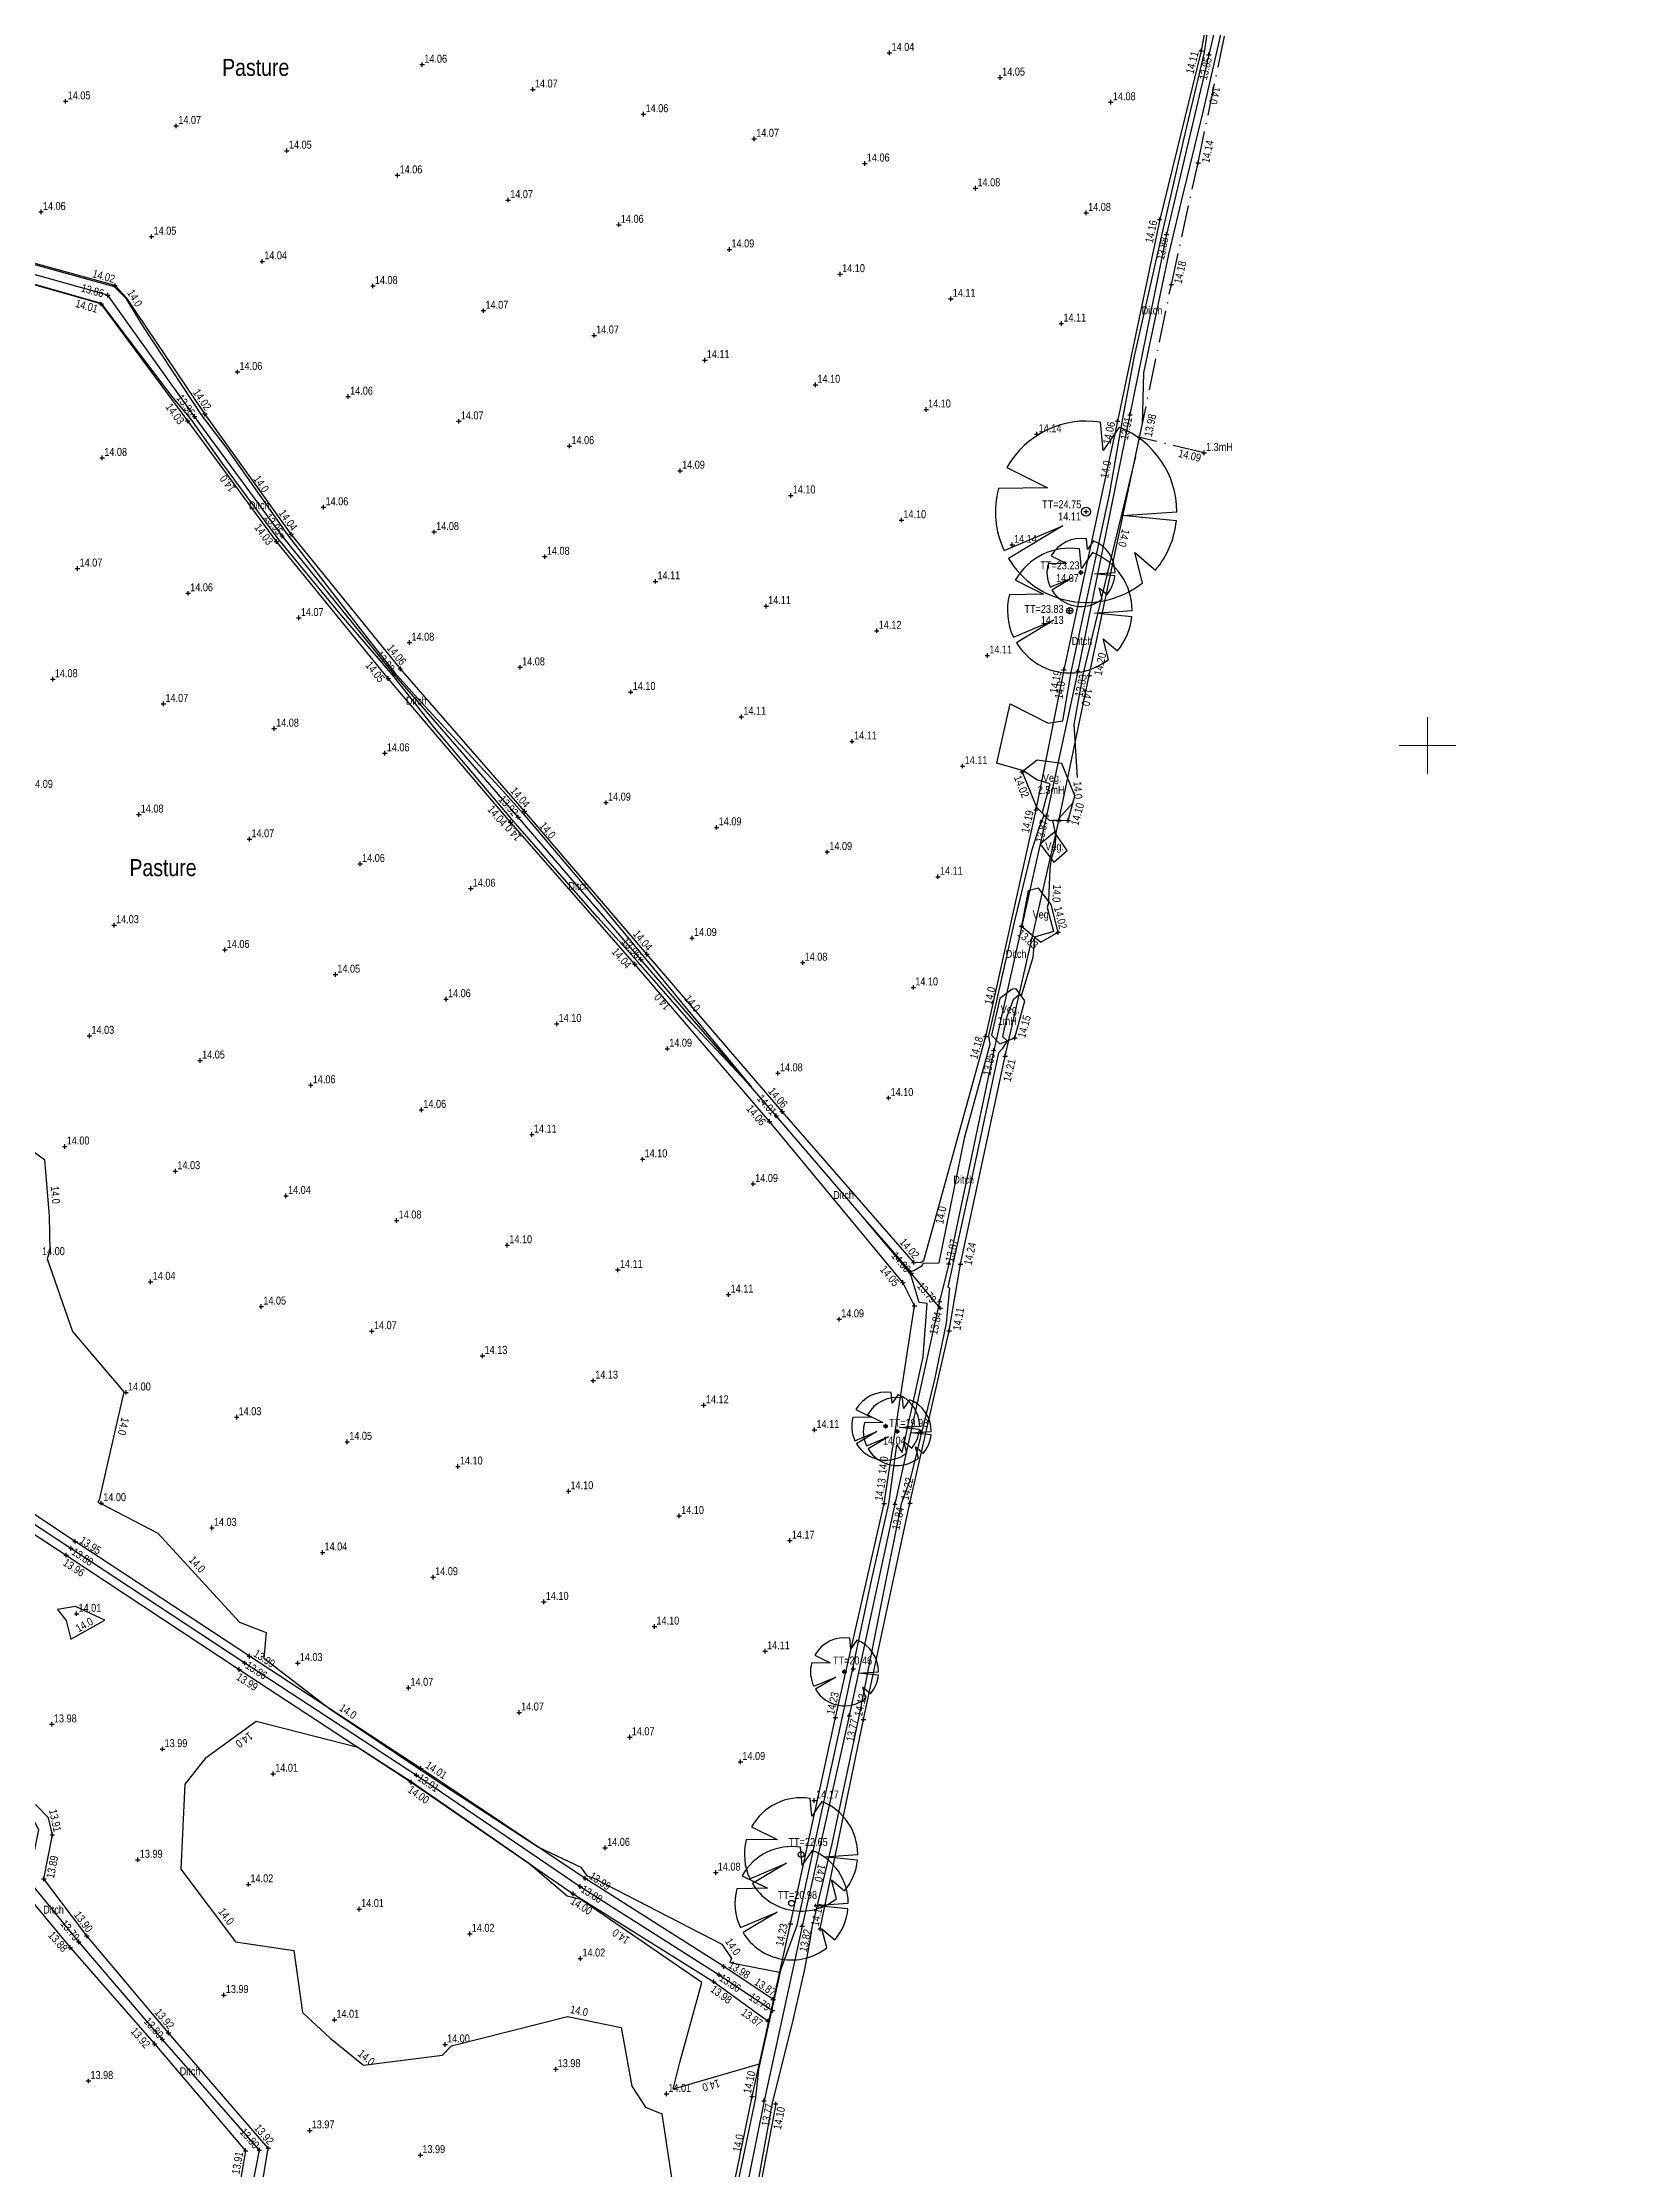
# Model space of a CAD drawing. Extents: x 452260 to 454003, y 451265 to 453203.
# Drawn here: x 453277.8 to 453418.5, y 452474.4 to 452662 of the extents above; entities that cross this region are included whole.
import ezdxf
from ezdxf.enums import TextEntityAlignment as Align

# ---------------------------------------------------------------- set-up
doc = ezdxf.new("R2010")
doc.units = 0
doc.header["$LTSCALE"] = 0.7
doc.header["$MEASUREMENT"] = 0
doc.header["$PDMODE"] = 2
doc.header["$PDSIZE"] = 0.2
doc.linetypes.add('Dash-Dot', pattern=[6, 4, -1, 0, -1])
doc.linetypes.add('DASHED', pattern=[5442.857143, 3628.571429, -1814.285714])
for name, color, linetype, lineweight in [('FFS_Tree Top Levels', 94, 'Continuous', 25), ('FPS_Bottom of Bank', 7, 'DASHED', 25), ('FPS_Contours-Minor', 184, 'Continuous', 25), ('FPS_Fence', 42, 'Dash-Dot', 25), ('FPS_Grid', 7, 'Continuous', 13), ('FPS_Levels', 7, 'Continuous', 25), ('FPS_Spot Levels', 7, 'Continuous', 25), ('FPS_Text', 7, 'Continuous', 25), ('FPS_Top of Bank', 7, 'DASHED', 25), ('FPS_Tree Canopy', 3, 'Continuous', 25), ('FPS_Tree Trunk', 32, 'Continuous', 25), ('FPS_Trees', 77, 'Continuous', 25), ('FPS_Vegetation', 3, 'Continuous', 25)]:
    doc.layers.add(name, color=color, linetype=linetype, lineweight=lineweight)
doc.styles.add('Default', font='ARIALN.TTF')
doc.styles.get("Standard").update_dxf_attribs({"font": 'ARIALN.TTF'})

# ---------------------------------------------------------------- blocks, each defined once
blk = doc.blocks.new('Tree1R')
at = {"layer": 'FPS_Trees', "color": 77, "linetype": 'Continuous', "lineweight": 25}
for points in [[(0.363, 0.931, 0), (0.187, 0.673, 0), (0.157, 0.987, 0)], [(-0.873, 0.486, 0), (-0.424, 0.264, 0), (-0.967, 0.254, 0)], [(-0.904, -0.429, 0), (-0.257, -0.156, 0), (-0.857, -0.517, 0)], [(0.995, -0.101, 0), (0.398, -0.041, 0), (1, -0.001, 0)], [(0.622, -0.785, 0), (0.536, -0.452, 0), (0.765, -0.645, 0)]]:
    blk.add_polyline3d(points, dxfattribs=at)
at = {"layer": 'FPS_Trees', "color": 42, "linetype": 'Continuous', "lineweight": 25}
blk.add_circle((0, -0.001), 0.05, dxfattribs=at)
at = {"layer": 'FPS_Trees', "color": 77, "linetype": 'Continuous', "lineweight": 25}
for start, end in [(80.968, 150.872), (0, 68.758), (165.198, 205.304), (319.896, 354.273), (211.031, 308.435)]:
    blk.add_arc((0, -0.001), 1, start, end, dxfattribs=at)

msp = doc.modelspace()

# ---------------------------------------------------------------- linework, layer by layer
at = {"layer": 'FFS_Tree Top Levels'}
for p in [(453355.28, 452539.43, 19.98), (453349.34, 452518.55, 20.46)]:
    msp.add_point(p, dxfattribs=at)
at = {"layer": 'FPS_Bottom of Bank'}
for points in [[(453383.28, 452672.03, 13.97), (453380.69, 452660.93, 13.85), (453376.96, 452645.07, 13.88), (453373.74, 452629.17, 13.91), (453369.15, 452606.55, 13.83), (453366.39, 452593.81, 13.87), (453361.72, 452573.1, 13.85), (453357.75, 452554.27, 13.87), (453356.95, 452550.96, 13.84), (453353.01, 452533.08, 13.84), (453348.98, 452514.41, 13.77), (453344.83, 452495.86, 13.82), (453341.46, 452480.46, 13.77), (453337.57, 452461.02, 13.74)], [(453357.01, 452550.38, 13.79), (453354.44, 452553.45, 14), (453342.54, 452567.33, 14.01), (453330.6, 452581.14, 13.96), (453319.77, 452593.69, 13.92), (453308.8, 452606.32, 13.99), (453298.94, 452618.5, 13.95), (453291.23, 452629.02, 13.96), (453283.58, 452639.73, 13.86), (453266.45, 452644.52, 13.95), (453252.69, 452647.76, 13.93), (453239.97, 452650.44, 13.94), (453224.81, 452653.57, 13.85), (453210.1, 452655.45, 13.89), (453203.91, 452655.69, 13.9), (453199.38, 452656.09, 13.83), (453198.27, 452656.37, 13.69)], [(453196.54, 452584.03, 13.69), (453213.26, 452572.95, 13.87), (453224.09, 452565.94, 13.94), (453237.92, 452556.73, 13.86), (453253.09, 452547.02, 13.93), (453265.06, 452539.23, 13.9), (453280.32, 452529.19, 13.88), (453295.65, 452519.07, 13.86), (453310.8, 452509.18, 13.91), (453325.25, 452499.36, 13.88), (453337.51, 452491.57, 13.86), (453342.22, 452488.41, 13.79)], [(453342.26, 452489.4, 13.87), (453337.9, 452492.29, 13.98), (453325.69, 452500.07, 13.99), (453311.19, 452509.77, 14.01), (453296.06, 452519.68, 13.99), (453280.7, 452529.8, 13.95), (453265.42, 452539.89, 13.96)], [(453335.19, 452451.17, 13.65), (453332.89, 452453.52, 13.83), (453326.37, 452460.86, 13.79), (453312, 452465.15, 13.79), (453300.33, 452468.43, 13.79), (453295.77, 452470.01, 13.79), (453296.94, 452476.1, 13.8), (453288.38, 452485.89, 13.8), (453281.02, 452494.47, 13.79), (453276.58, 452499.91, 13.77), (453277.49, 452504.35, 13.77), (453276.85, 452505.6, 13.81), (453263.61, 452511.69, 13.79), (453251.17, 452517.92, 13.84), (453239.44, 452523.74, 13.79), (453224.39, 452530.91, 13.71), (453212.82, 452537.5, 13.81)], [(453264.54, 452538.63, 13.97), (453279.89, 452528.58, 13.96), (453295.17, 452518.49, 13.99), (453310.32, 452508.55, 14), (453324.63, 452498.71, 14), (453337.04, 452490.96, 13.98), (453341.81, 452487.49, 13.87)], [(453296.77, 452470.55, 13.9), (453297.73, 452476.26, 13.92), (453288.92, 452486.45, 13.92), (453281.72, 452494.99, 13.9), (453277.92, 452500.02, 13.89), (453278.68, 452503.91, 13.91), (453278.35, 452505.4, 13.92), (453277.2, 452506.59, 13.92)], [(453275.53, 452499.69, 13.9), (453280.26, 452493.97, 13.88), (453287.7, 452485.47, 13.92), (453295.73, 452476.05, 13.91), (453294.58, 452469.45, 13.92)]]:
    msp.add_polyline3d(points, dxfattribs=at)
for p in [(453380.69, 452660.93, 13.85), (453376.96, 452645.07, 13.88), (453283.58, 452639.73, 13.86), (453291.23, 452629.02, 13.96), (453373.74, 452629.17, 13.91), (453298.94, 452618.5, 13.95), (453308.8, 452606.32, 13.99), (453369.15, 452606.55, 13.83), (453319.77, 452593.69, 13.92), (453366.39, 452593.81, 13.87), (453330.6, 452581.14, 13.96), (453361.72, 452573.1, 13.85), (453342.54, 452567.33, 14.01), (453357.75, 452554.27, 13.87), (453354.44, 452553.45, 14), (453356.95, 452550.96, 13.84), (453357.01, 452550.38, 13.79), (453353.01, 452533.08, 13.84), (453280.32, 452529.19, 13.88), (453280.7, 452529.8, 13.95), (453279.89, 452528.58, 13.96), (453295.17, 452518.49, 13.99), (453295.65, 452519.07, 13.86), (453296.06, 452519.68, 13.99), (453348.98, 452514.41, 13.77), (453310.32, 452508.55, 14), (453310.8, 452509.18, 13.91), (453311.19, 452509.77, 14.01), (453278.68, 452503.91, 13.91), (453277.92, 452500.02, 13.89), (453325.25, 452499.36, 13.88), (453325.69, 452500.07, 13.99), (453324.63, 452498.71, 14), (453344.83, 452495.86, 13.82), (453280.26, 452493.97, 13.88), (453281.02, 452494.47, 13.79), (453281.72, 452494.99, 13.9), (453337.9, 452492.29, 13.98), (453337.04, 452490.96, 13.98), (453337.51, 452491.57, 13.86), (453342.22, 452488.41, 13.79), (453342.26, 452489.4, 13.87), (453288.92, 452486.45, 13.92), (453341.81, 452487.49, 13.87), (453287.7, 452485.47, 13.92), (453288.38, 452485.89, 13.8), (453341.46, 452480.46, 13.77), (453295.73, 452476.05, 13.91), (453296.94, 452476.1, 13.8), (453297.73, 452476.26, 13.92)]:
    msp.add_point(p, dxfattribs=at)
at = {"layer": 'FPS_Contours-Minor', "elevation": 14, "flags": 128}
for points in [[(453338.15, 452468.32), (453340.73, 452480.72), (453340.99, 452483.25), (453342.98, 452492.1), (453344.38, 452495.95), (453346.1, 452503.82), (453348.37, 452514.33), (453350.94, 452526.36), (453352.48, 452533.1), (453353.17, 452538.32), (453353.63, 452537.65), (453355.49, 452546.07), (453355.84, 452550.77), (453355.15, 452550.88), (453354.45, 452553.21), (453354.38, 452553.38), (453353.61, 452554.33), (453350.57, 452557.96), (453354.19, 452553.79), (453354.48, 452553.62), (453354.67, 452553.7), (453355.4, 452554.12), (453355.49, 452554.35), (453356.92, 452554.37), (453359.18, 452565.48), (453361.4, 452573.66), (453361.3, 452574.41), (453361.74, 452576.29), (453363.55, 452584.41), (453365.11, 452590.82), (453365.67, 452592.56), (453366.14, 452593.78), (453366.14, 452593.89), (453366.02, 452594.12), (453366.36, 452595.34), (453366.69, 452596.62), (453365.51, 452596.97), (453364.36, 452597.78), (453362, 452598.43), (453363.18, 452603.69), (453366.51, 452601.98), (453367.82, 452602.17), (453368.57, 452606.61), (453371.92, 452622.14), (453373.11, 452628.85), (453374.15, 452634.35), (453376.71, 452645.64), (453378.62, 452653.96), (453380.3, 452661.13), (453381.61, 452670.27)], [(453382.23, 452664.9), (453380.21, 452656.01), (453378.26, 452648.03), (453377.13, 452643.32), (453374.92, 452632.89), (453374.83, 452628.35)], [(453268.05, 452644.93), (453284.14, 452640.48), (453285.12, 452639.48), (453286.7, 452636.92), (453291.8, 452629.16), (453293.98, 452626.33), (453299.41, 452618.58), (453306.54, 452609.39), (453308.9, 452606.4), (453310.88, 452604.19), (453318.43, 452595.99), (453320.16, 452594.05), (453327.28, 452585.69), (453330.86, 452581.36), (453340.35, 452569.87), (453335.06, 452575.52), (453330.32, 452580.91), (453326.78, 452584.86), (453319.31, 452593.38), (453312.38, 452601.57), (453308.69, 452606.23), (453304.03, 452611.66), (453298.64, 452618.19), (453293.7, 452624.89), (453290.91, 452628.82), (453289.33, 452630.66), (453283.01, 452638.99), (453268.17, 452643.24)], [(453374.23, 452625.5), (453369.61, 452606.39), (453368.8, 452601.85), (453369.08, 452597.19)], [(453368.72, 452594.97), (453367.47, 452593.57), (453367.57, 452593.4), (453366.91, 452593.4), (453367.11, 452592.41), (453367.24, 452592.48), (453367.21, 452592.18), (453367.11, 452591), (453366.79, 452590.01), (453366.68, 452589.14), (453366.55, 452586.29), (453366.56, 452586.11), (453366.44, 452585.71), (453366.99, 452583.61), (453365.33, 452583.09), (453365.16, 452581.29), (453364.15, 452577.93), (453363.93, 452577.98), (453363.43, 452577.58), (453362.87, 452576.09), (453362.5, 452574.34), (453362.92, 452573.94), (453362.46, 452573.24), (453362.14, 452572.89), (453359.67, 452561.34), (453358.12, 452554.26), (453357.67, 452552.23), (453357.83, 452552.16), (453357.52, 452549.05), (453356.5, 452544.08), (453354.33, 452535.18), (453353.57, 452533.12), (453351.73, 452524.03), (453349.79, 452514.21), (453347.43, 452503.12), (453345.67, 452495.73), (453345.46, 452494.41), (453345.01, 452491.91), (453343.92, 452487.17), (453342.17, 452480.26), (453339.37, 452464.77)], [(453274.8, 452565.74), (453277.98, 452563.49), (453278.4, 452558.48), (453278.47, 452555.43), (453278.23, 452554.73), (453280.45, 452548.31), (453284.99, 452542.98), (453282.82, 452533.45), (453282.69, 452533.25), (453282.97, 452533.14), (453287.99, 452530.52), (453295.2, 452522.66), (453297.53, 452521.76), (453297.34, 452519.49), (453303.16, 452515.03), (453311.14, 452509.69), (453313.16, 452508.31), (453321.57, 452502.83), (453325.29, 452501.07), (453325.84, 452500.3), (453326.46, 452500.1), (453337.73, 452494.26), (453338.58, 452493), (453338.45, 452492.64), (453342.81, 452491.81), (453341.22, 452484.55), (453341.02, 452483.69), (453333.44, 452481.49), (453334.02, 452483.84), (453335.98, 452490.89), (453325.3, 452498.2), (453324.67, 452498.36), (453324.08, 452498.5), (453320.69, 452501.42), (453310.34, 452508.58), (453309.91, 452508.84), (453305.64, 452511.61), (453296.66, 452513.91), (453292.17, 452510.64), (453290.36, 452508.39), (453290.01, 452500.87), (453294.85, 452494.46), (453299.98, 452493.7), (453300.76, 452488.23), (453303.2, 452485.97), (453306.12, 452483.58), (453313.11, 452484.48), (453313.89, 452485.3), (453324.12, 452487.89), (453328.87, 452486.92), (453329.79, 452481.75), (453331.01, 452479.9), (453332.45, 452479.29), (453333.56, 452471.92)]]:
    msp.add_lwpolyline(points, dxfattribs=at)
msp.add_lwpolyline([(453279.12, 452523.8), (453279.9, 452522.83), (453280.32, 452521.17), (453283.32, 452522.86), (453280.71, 452524.05)], close=True, dxfattribs=at)
at = {"layer": 'FPS_Fence'}
msp.add_polyline3d([(453380.28, 452625.82, 14.09), (453374.59, 452627.17, 13.98), (453377.39, 452640.68, 14.18), (453379.75, 452651.41, 14.14), (453382.98, 452666.83, 14.07), (453386.89, 452685.08, 14.09), (453390.04, 452699.96, 14.09), (453394.25, 452719.05, 14.11), (453397.76, 452735.53, 14.06), (453400.96, 452750.26, 14.03), (453403.87, 452763.97, 14.09), (453407.03, 452778.45, 14.03), (453411.29, 452798.55, 14.05), (453415.16, 452816.2, 14.03), (453418.27, 452829.66, 13.96), (453421.98, 452845.93, 13.9), (453424.61, 452858.98, 13.95), (453429.75, 452882.8, 14.15), (453433.31, 452897.7, 14.11), (453436.37, 452910.51, 14.14), (453438.65, 452919.92, 14.07), (453440.61, 452927.76, 14.01)], dxfattribs=at)
for p in [(453379.75, 452651.41, 14.14), (453377.39, 452640.68, 14.18), (453374.59, 452627.17, 13.98), (453380.28, 452625.82, 14.09)]:
    msp.add_point(p, dxfattribs=at)
at = {"layer": 'FPS_Grid'}
for p, q in [((453400, 452597.5), (453400, 452602.5)), ((453397.5, 452600), (453402.5, 452600))]:
    msp.add_line(p, q, dxfattribs=at)
at = {"layer": 'FPS_Spot Levels'}
for p in [(453352.53, 452661.1, 14.04), (453311.31, 452660.06, 14.06), (453362.29, 452658.93, 14.05), (453279.85, 452656.83, 14.05), (453321.07, 452657.88, 14.07), (453330.83, 452655.7, 14.06), (453372.05, 452656.75, 14.08), (453289.61, 452654.65, 14.07), (453340.59, 452653.52, 14.07), (453299.37, 452652.47, 14.05), (453350.35, 452651.34, 14.06), (453309.13, 452650.3, 14.06), (453318.89, 452648.12, 14.07), (453360.11, 452649.17, 14.08), (453277.68, 452647.07, 14.06), (453328.65, 452645.94, 14.06), (453369.87, 452646.99, 14.08), (453287.44, 452644.89, 14.05), (453338.41, 452643.76, 14.09), (453297.2, 452642.71, 14.04), (453306.96, 452640.54, 14.08), (453348.17, 452641.58, 14.1), (453316.72, 452638.36, 14.07), (453357.93, 452639.41, 14.11), (453326.48, 452636.18, 14.07), (453367.69, 452637.23, 14.11), (453295.02, 452632.95, 14.06), (453336.24, 452634, 14.11), (453304.78, 452630.78, 14.06), (453346, 452631.82, 14.1), (453355.76, 452629.65, 14.1), (453314.54, 452628.6, 14.07), (453365.52, 452627.47, 14.14), (453283.08, 452625.37, 14.08), (453324.3, 452626.42, 14.06), (453334.06, 452624.24, 14.09), (453343.82, 452622.06, 14.1), (453302.6, 452621.02, 14.06), (453353.58, 452619.89, 14.1), (453312.36, 452618.84, 14.08), (453363.34, 452617.71, 14.14), (453280.9, 452615.61, 14.07), (453322.12, 452616.66, 14.08), (453331.88, 452614.48, 14.11), (453290.66, 452613.43, 14.06), (453341.64, 452612.3, 14.11), (453300.42, 452611.26, 14.07), (453351.4, 452610.13, 14.12), (453310.18, 452609.08, 14.08), (453319.94, 452606.9, 14.08), (453361.16, 452607.95, 14.11), (453278.72, 452605.85, 14.08), (453329.7, 452604.72, 14.1), (453288.48, 452603.67, 14.07), (453339.46, 452602.54, 14.11), (453298.24, 452601.5, 14.08), (453308, 452599.32, 14.06), (453349.22, 452600.37, 14.11), (453358.98, 452598.19, 14.11), (453327.52, 452594.96, 14.09), (453286.31, 452593.91, 14.08), (453296.07, 452591.74, 14.07), (453337.28, 452592.78, 14.09), (453305.83, 452589.56, 14.06), (453347.04, 452590.61, 14.09), (453315.59, 452587.38, 14.06), (453356.8, 452588.43, 14.11), (453284.13, 452584.15, 14.03), (453293.89, 452581.98, 14.06), (453335.11, 452583.02, 14.09), (453344.87, 452580.85, 14.08), (453303.65, 452579.8, 14.05), (453354.63, 452578.67, 14.1), (453313.41, 452577.62, 14.06), (453281.95, 452574.39, 14.03), (453323.17, 452575.44, 14.1), (453332.93, 452573.26, 14.09), (453291.71, 452572.22, 14.05), (453342.69, 452571.09, 14.08), (453301.47, 452570.04, 14.06), (453352.45, 452568.91, 14.1), (453311.23, 452567.86, 14.06), (453320.99, 452565.68, 14.11), (453279.77, 452564.63, 14), (453330.75, 452563.5, 14.1), (453289.53, 452562.46, 14.03), (453340.51, 452561.33, 14.09), (453299.29, 452560.28, 14.04), (453309.05, 452558.1, 14.08), (453318.81, 452555.92, 14.1), (453328.57, 452553.74, 14.11), (453287.35, 452552.7, 14.04), (453297.11, 452550.52, 14.05), (453338.33, 452551.57, 14.11), (453306.87, 452548.34, 14.07), (453348.09, 452549.39, 14.09), (453316.63, 452546.16, 14.13), (453285.18, 452542.94, 14), (453326.39, 452543.98, 14.13), (453294.94, 452540.76, 14.03), (453336.15, 452541.81, 14.12), (453304.7, 452538.58, 14.05), (453345.91, 452539.63, 14.11), (453314.46, 452536.4, 14.1), (453283, 452533.18, 14), (453324.22, 452534.22, 14.1), (453333.98, 452532.05, 14.1), (453292.76, 452531, 14.03), (453343.74, 452529.87, 14.17), (453302.52, 452528.82, 14.04), (453312.28, 452526.64, 14.09), (453322.04, 452524.46, 14.1), (453280.82, 452523.42, 14.01), (453331.8, 452522.29, 14.1), (453341.56, 452520.11, 14.11), (453300.34, 452519.06, 14.03), (453310.1, 452516.88, 14.07), (453319.86, 452514.7, 14.07), (453278.64, 452513.66, 13.98), (453329.62, 452512.53, 14.07), (453288.4, 452511.48, 13.99), (453298.16, 452509.3, 14.01), (453339.38, 452510.35, 14.09), (453286.22, 452501.72, 13.99), (453327.44, 452502.77, 14.06), (453295.98, 452499.54, 14.02), (453337.2, 452500.59, 14.08), (453305.74, 452497.36, 14.01), (453315.5, 452495.18, 14.02), (453325.26, 452493.01, 14.02), (453293.81, 452489.78, 13.99), (453303.57, 452487.6, 14.01), (453313.33, 452485.42, 14), (453323.09, 452483.25, 13.98), (453281.87, 452482.2, 13.98), (453332.85, 452481.07, 14.01), (453301.39, 452477.84, 13.97), (453311.15, 452475.66, 13.99)]:
    msp.add_point(p, dxfattribs=at)
at = {"layer": 'FPS_Top of Bank'}
for points in [[(453381.85, 452671.33, 14.11), (453380.02, 452661.27, 14.11), (453376.36, 452646.39, 14.16), (453372.65, 452628.61, 14.06), (453367.91, 452606.67, 14.19), (453365.45, 452594.32, 14.19), (453361.01, 452574.33, 14.18), (453355.54, 452554.54, 14.22), (453355.28, 452554.36, 14.01), (453354.68, 452554.41, 14.02), (453343.06, 452567.71, 14.06), (453331.13, 452581.59, 14.04), (453320.33, 452594.21, 14.04), (453309.38, 452606.77, 14.06), (453299.74, 452618.63, 14.04), (453292.13, 452629.25, 14.02), (453285.24, 452639.46, 14.01), (453284.21, 452640.57, 14.02), (453266.65, 452645.4, 14.01)], [(453354.73, 452550.57, 14.15), (453353.71, 452552.64, 14.05), (453341.94, 452566.85, 14.06), (453330.07, 452580.71, 14.04), (453319.09, 452593.24, 14.04), (453308.3, 452605.92, 14.05), (453298.45, 452618, 14.03), (453290.62, 452628.63, 14.03), (453282.98, 452638.95, 14.01), (453266.27, 452643.67, 14.02)], [(453346.4, 452495.61, 14.15), (453350.24, 452514.1, 14.13), (453354.33, 452533.17, 14.22), (453357.79, 452548.37, 14.11), (453358.79, 452554.24, 14.24), (453362.73, 452572.61, 14.21), (453367.46, 452593.36, 14.23), (453370.15, 452606.19, 14.2), (453374.59, 452627.17, 13.98)], [(453342.49, 452480.17, 14.1), (453338.89, 452461.14, 14.05), (453334.07, 452440.95, 14.02), (453331.77, 452429.37, 14.05), (453328.06, 452411.57, 13.97), (453326.09, 452400.84, 13.85), (453323.66, 452401.6, 13.72), (453325.55, 452412.31, 13.95), (453329.59, 452429.58, 13.95), (453331.77, 452441.43, 14.07), (453336.38, 452461.19, 14.06), (453340.42, 452480.83, 14.1), (453343.79, 452496.07, 14.23), (453347.76, 452514.25, 14.23), (453352.05, 452533.13, 14.13), (453354.73, 452550.57, 14.15)]]:
    msp.add_polyline3d(points, dxfattribs=at)
for p in [(453380.02, 452661.27, 14.11), (453376.36, 452646.39, 14.16), (453284.21, 452640.57, 14.02), (453282.98, 452638.95, 14.01), (453290.62, 452628.63, 14.03), (453292.13, 452629.25, 14.02), (453372.65, 452628.61, 14.06), (453374.59, 452627.17, 13.98), (453298.45, 452618, 14.03), (453299.74, 452618.63, 14.04), (453309.38, 452606.77, 14.06), (453367.91, 452606.67, 14.19), (453370.15, 452606.19, 14.2), (453308.3, 452605.92, 14.05), (453319.09, 452593.24, 14.04), (453320.33, 452594.21, 14.04), (453365.45, 452594.32, 14.19), (453367.46, 452593.36, 14.23), (453330.07, 452580.71, 14.04), (453331.13, 452581.59, 14.04), (453361.01, 452574.33, 14.18), (453362.73, 452572.61, 14.21), (453341.94, 452566.85, 14.06), (453343.06, 452567.71, 14.06), (453354.68, 452554.41, 14.02), (453358.79, 452554.24, 14.24), (453353.71, 452552.64, 14.05), (453354.73, 452550.57, 14.15), (453357.79, 452548.37, 14.11), (453352.05, 452533.13, 14.13), (453354.33, 452533.17, 14.22), (453347.76, 452514.25, 14.23), (453350.24, 452514.1, 14.13), (453343.79, 452496.07, 14.23), (453346.4, 452495.61, 14.15), (453340.42, 452480.83, 14.1), (453342.49, 452480.17, 14.1)]:
    msp.add_point(p, dxfattribs=at)
at = {"layer": 'FPS_Tree Canopy'}
msp.add_point((453345.88, 452506.94, 14.17), dxfattribs=at)
at = {"layer": 'FPS_Tree Trunk'}
for p in [(453369.87, 452620.63, 14.11), (453369.42, 452615.27, 14.07), (453368.42, 452611.9, 14.13), (453352.19, 452539.96, 14.02), (453353.21, 452539.5, 14.04), (453348.56, 452518.3, 14.12)]:
    msp.add_point(p, dxfattribs=at)
at = {"layer": 'FPS_Vegetation'}
for points in [[(453365.54, 452598.72, 13.87), (453364.22, 452597.67, 14.02), (453365.48, 452594.56, 14.19), (453366.61, 452593.42, 13.87), (453368.29, 452593.38, 14.1), (453368.88, 452595.57, 13.96), (453367.74, 452598.41, 13.84)], [(453365.83, 452591.3, 13.86), (453367.01, 452589.72, 14.03), (453368.21, 452590.74, 14.12), (453367.09, 452592.35, 13.99)], [(453364.76, 452587.18, 13.8), (453364.17, 452584.07, 13.83), (453365.87, 452582.64, 14.08), (453367.4, 452583.54, 14.02), (453366.79, 452585.97, 14.03), (453365.68, 452587.41, 13.91)], [(453363.36, 452578.5, 13.88), (453362.26, 452577.7, 13.87), (453361.52, 452574.46, 13.86), (453362.27, 452573.68, 13.85), (453363.59, 452574.21, 14.15), (453364.48, 452577.47, 14.12), (453363.71, 452578.55, 13.84)]]:
    msp.add_polyline3d(points, close=True, dxfattribs=at)
for p in [(453364.22, 452597.67, 14.02), (453368.29, 452593.38, 14.1), (453364.17, 452584.07, 13.83), (453367.4, 452583.54, 14.02), (453363.59, 452574.21, 14.15)]:
    msp.add_point(p, dxfattribs=at)

# ---------------------------------------------------------------- block references
at = {"layer": 'FPS_Tree Canopy'}
for p, xscale, yscale, zscale in [((453369.87, 452620.63, 14.11), 8, 8, 8), ((453368.43, 452611.91, 25.91), 5.499999999982115, 5.499999999982115, 5.499999999982115), ((453369.42, 452615.27, 14.07), 3, 3, 3), ((453352.19, 452539.96, 14.02), 3, 3, 3), ((453353.21, 452539.5, 14.04), 3, 3, 3), ((453348.56, 452518.3, 14.12), 3, 3, 3), ((453344.73, 452502.19, 14.03), 5, 5, 5), ((453343.89, 452497.88, 14.02), 5, 5, 5)]:
    msp.add_blockref('Tree1R', p, dxfattribs=dict(at, xscale=xscale, yscale=yscale, zscale=zscale))

# ---------------------------------------------------------------- texts
at = {"layer": 'FFS_Tree Top Levels', "style": 'Default'}
for s, p in [('TT=24.75', (453365.99, 452620.93)), ('TT=23.23', (453365.83, 452615.54)), ('TT=23.83', (453364.43, 452611.7)), ('TT=19.98', (453352.49, 452539.9)), ('TT=20.46', (453347.54, 452518.94)), ('TT=22.65', (453343.62, 452502.93)), ('TT=20.98', (453342.68, 452498.26))]:
    msp.add_text(s, height=0.7, dxfattribs=at).set_placement(p)
at = {"layer": 'FPS_Contours-Minor', "style": 'Default'}
for rotation, p in [(257.1484, (453380.88, 452657.41, 14)), (301.6726, (453285.66, 452639.28, 14)), (79.9176, (453371.95, 452624.3, 14)), (126.455, (453294.42, 452623.32, 14)), (305.0398, (453296.82, 452622.88, 14)), (256.3956, (453372.87, 452618.38, 14)), (80.3709, (453367.91, 452604.84, 14)), (259.949, (453369.6, 452604.32, 14)), (310.4011, (453322.11, 452592.3, 14)), (131.218, (453319.59, 452592.53, 14)), (267.3679, (453366.93, 452586.97, 14)), (77.4158, (453361.73, 452577.86, 14)), (131.2573, (453332.74, 452577.62, 14)), (309.5165, (453334.87, 452577.05, 14)), (274.7975, (453278.6, 452560.33, 14)), (78.4993, (453357.41, 452558.51, 14)), (257.1949, (453284.62, 452540.02, 14)), (82.4461, (453352.32, 452536.47, 14)), (312.4952, (453291.19, 452527.54, 14)), (29.3842, (453281.67, 452522.14, 14)), (326.2044, (453304.57, 452514.51, 14)), (216.127, (453295.4, 452512.56, 14)), (256.6187, (453346.06, 452500.62, 14)), (307.0782, (453293.74, 452496.51, 14)), (145.6104, (453329.03, 452495.23, 14)), (303.9274, (453338.43, 452493.86, 14)), (348.5401, (453325.08, 452488.05, 14)), (320.7219, (453306.16, 452484, 14)), (196.1882, (453336.7, 452482.14, 14)), (78.2072, (453339.53, 452476.65, 14))]:
    msp.add_text('14.0', height=0.7, rotation=rotation, dxfattribs=at).set_placement(p, align=Align.CENTER)
msp.add_text('14.0', height=0.7, rotation=273.3567, dxfattribs=at).set_placement((453369.1, 452596.84, 14), align=Align.MIDDLE_LEFT)
at = {"layer": 'FPS_Levels', "style": 'Default'}
for s, rotation, p in [('14.11', 76.2052, (453379.81, 452661.14, 14.11)), ('14.16', 78.1925, (453376.16, 452646.25, 14.16)), ('14.02', 344.6373, (453284.09, 452640.79, 14.02)), ('14.02', 303.9731, (453292.17, 452629.49, 14.02)), ('14.06', 77.8187, (453372.44, 452628.48, 14.06)), ('14.04', 305.6371, (453299.78, 452618.87, 14.04)), ('14.06', 309.1308, (453309.41, 452607.02, 14.06)), ('14.19', 78.7442, (453367.71, 452606.53, 14.19)), ('14.04', 311.0677, (453320.35, 452594.45, 14.04)), ('14.19', 77.467, (453365.25, 452594.19, 14.19)), ('14.02', 284.005, (453367.52, 452583.75, 14.02)), ('14.04', 310.5581, (453331.15, 452581.83, 14.04)), ('14.18', 74.5481, (453360.8, 452574.21, 14.18)), ('14.06', 310.6682, (453343.08, 452567.95, 14.06)), ('14.02', 311.1353, (453354.69, 452554.65, 14.02)), ('13.95', 326.5604, (453282.69, 452528.61, 13.95)), ('13.99', 326.6282, (453298.03, 452518.62, 13.99)), ('14.01', 326.7654, (453313.2, 452508.78, 14.01)), ('13.91', 282.3297, (453278.81, 452504.12, 13.91)), ('13.99', 326.2126, (453327.64, 452498.99, 13.99)), ('13.90', 307.0325, (453281.75, 452495.24, 13.9)), ('13.98', 327.5061, (453339.94, 452491.17, 13.98)), ('13.87', 326.4, (453342.21, 452489.64, 13.87)), ('13.92', 310.1361, (453288.95, 452486.69, 13.92)), ('13.92', 310.8412, (453297.75, 452476.5, 13.92)), ('13.91', 80.1673, (453295.52, 452475.9, 13.91))]:
    msp.add_text(s, height=0.7, rotation=rotation, dxfattribs=at).set_placement(p, align=Align.RIGHT)
for s, rotation, p in [('13.85', 76.7525, (453380.29, 452660.77, 13.85)), ('13.88', 78.5601, (453376.45, 452644.9, 13.88)), ('13.86', 344.3756, (453283.29, 452640.2, 13.86)), ('14.01', 344.2192, (453282.77, 452638.83, 14.01)), ('13.96', 305.5486, (453291.33, 452629.42, 13.96)), ('14.03', 306.5218, (453290.38, 452628.67, 14.03)), ('13.91', 78.5241, (453373.26, 452629.03, 13.91)), ('14.09', 346.6771, (453380.07, 452625.69, 14.09)), ('14.03', 306.3611, (453298.21, 452618.03, 14.03)), ('13.95', 306.2384, (453299.09, 452618.92, 13.95)), ('13.99', 308.9776, (453308.96, 452606.85, 13.99)), ('14.05', 309.1996, (453308.06, 452605.94, 14.05)), ('13.83', 77.7628, (453369.28, 452606.34, 13.83)), ('13.92', 310.9845, (453319.84, 452594.16, 13.92)), ('14.04', 310.3969, (453318.85, 452593.26, 14.04)), ('13.87', 77.2947, (453365.83, 452593.5, 13.87)), ('14.04', 311.2179, (453329.82, 452580.72, 14.04)), ('13.96', 310.7808, (453330.69, 452581.6, 13.96)), ('13.85', 78.1109, (453361.15, 452572.94, 13.85)), ('14.01', 310.8532, (453342.63, 452567.77, 14.01)), ('14.06', 310.5724, (453341.69, 452566.86, 14.06)), ('13.87', 76.3566, (453357.91, 452556.51, 13.87)), ('14.05', 309.6442, (453353.46, 452552.66, 14.05)), ('14.00', 310.5949, (453354.47, 452553.9, 14)), ('13.79', 309.9662, (453356.74, 452551.2, 13.79)), ('13.84', 77.5602, (453356.47, 452550.1, 13.84)), ('13.84', 77.8293, (453353.14, 452532.87, 13.84)), ('13.77', 77.3945, (453349.11, 452514.2, 13.77)), ('13.79', 309.1819, (453281.15, 452494.93, 13.79)), ('13.82', 77.6646, (453344.97, 452495.65, 13.82)), ('13.80', 310.6493, (453288.54, 452486.35, 13.8)), ('13.77', 78.67, (453341.6, 452480.26, 13.77)), ('14.10', 79.2833, (453342.63, 452479.97, 14.1)), ('13.80', 311.1455, (453297.01, 452476.62, 13.8))]:
    msp.add_text(s, height=0.7, rotation=rotation, dxfattribs=at).set_placement(p, align=Align.TOP_RIGHT)
for s, rotation, p in [('14.14', 78.1571, (453380.73, 452651.34, 14.14)), ('14.18', 77.5824, (453378.28, 452640.69, 14.18)), ('13.98', 78.294, (453375.66, 452627.19, 13.98)), ('14.20', 78.0627, (453371.24, 452606.13, 14.2)), ('14.21', 77.167, (453363.22, 452570.29, 14.21)), ('14.24', 77.9154, (453359.76, 452554.12, 14.24)), ('14.11', 80.257, (453358.78, 452548.37, 14.11)), ('14.13', 81.2767, (453351.91, 452533.33, 14.13)), ('14.22', 77.1991, (453354.2, 452533.38, 14.22)), ('13.88', 326.5733, (453280.31, 452528.7, 13.88)), ('13.86', 326.8615, (453295.65, 452518.68, 13.86)), ('14.23', 77.1831, (453347.63, 452514.46, 14.23)), ('14.13', 77.8707, (453350.1, 452514.31, 14.13)), ('13.91', 325.7856, (453310.83, 452508.77, 13.91)), ('13.88', 327.5912, (453325.23, 452498.93, 13.88)), ('14.15', 78.287, (453346.27, 452495.82, 14.15)), ('14.23', 77.695, (453343.14, 452494.04, 14.23)), ('13.86', 326.1949, (453337.44, 452491.11, 13.86)), ('13.79', 326.1949, (453340.06, 452489.44, 13.79)), ('14.10', 77.5239, (453340.29, 452481.04, 14.1))]:
    msp.add_text(s, height=0.7, rotation=rotation, dxfattribs=at).set_placement(p)
for s, p in [('14.11', (453367.41, 452620.21, 14.11)), ('14.07', (453367.22, 452614.77, 14.07)), ('14.13', (453365.88, 452611.08, 14.13)), ('14.04', (453351.95, 452538.69, 14.04))]:
    msp.add_text(s, height=0.7, dxfattribs=at).set_placement(p, align=Align.MIDDLE_LEFT)
for s, rotation, p in [('14.02', 292.0093, (453364.13, 452597.45, 14.02)), ('14.10', 74.7625, (453368.5, 452593.07, 14.1)), ('13.83', 319.6588, (453364.19, 452583.83, 13.83)), ('14.15', 74.789, (453363.81, 452574.34, 14.15)), ('13.96', 326.5659, (453279.94, 452528.33, 13.96)), ('13.99', 326.7302, (453295.22, 452518.25, 13.99)), ('14.00', 325.4965, (453310.36, 452508.31, 14)), ('13.89', 79.0125, (453278.13, 452500.16, 13.89)), ('14.00', 328.0114, (453324.68, 452498.47, 14)), ('13.88', 311.2094, (453278.78, 452495.48, 13.88)), ('13.98', 323.9697, (453337.08, 452490.71, 13.98)), ('13.87', 323.9697, (453339.79, 452488.66, 13.87)), ('13.92', 310.41, (453286.07, 452487, 13.92))]:
    msp.add_text(s, height=0.7, rotation=rotation, dxfattribs=at).set_placement(p, align=Align.TOP_LEFT)
msp.add_text('14.17', height=0.7, dxfattribs=at).set_placement((453346.05, 452507.12, 14.17))
at = {"layer": 'FPS_Spot Levels', "style": 'Default'}
for s, p in [('14.06', (453311.49, 452660.23, 14.06)), ('14.04', (453352.71, 452661.28, 14.04)), ('14.05', (453362.47, 452659.1, 14.05)), ('14.05', (453280.03, 452657, 14.05)), ('14.07', (453321.25, 452658.05, 14.07)), ('14.08', (453372.23, 452656.92, 14.08)), ('14.07', (453289.79, 452654.83, 14.07)), ('14.06', (453331.01, 452655.87, 14.06)), ('14.05', (453299.55, 452652.65, 14.05)), ('14.07', (453340.77, 452653.7, 14.07)), ('14.06', (453350.53, 452651.52, 14.06)), ('14.06', (453309.31, 452650.47, 14.06)), ('14.08', (453360.29, 452649.34, 14.08)), ('14.06', (453277.85, 452647.24, 14.06)), ('14.07', (453319.07, 452648.29, 14.07)), ('14.08', (453370.05, 452647.16, 14.08)), ('14.05', (453287.61, 452645.07, 14.05)), ('14.06', (453328.83, 452646.11, 14.06)), ('14.09', (453338.59, 452643.94, 14.09)), ('14.04', (453297.37, 452642.89, 14.04)), ('14.10', (453348.35, 452641.76, 14.1)), ('14.08', (453307.13, 452640.71, 14.08)), ('14.11', (453358.11, 452639.58, 14.11)), ('14.07', (453316.89, 452638.53, 14.07)), ('14.07', (453326.65, 452636.35, 14.07)), ('14.11', (453367.87, 452637.4, 14.11)), ('14.11', (453336.41, 452634.18, 14.11)), ('14.06', (453295.19, 452633.13, 14.06)), ('14.10', (453346.17, 452632, 14.1)), ('14.06', (453304.95, 452630.95, 14.06)), ('14.07', (453314.71, 452628.77, 14.07)), ('14.10', (453355.93, 452629.82, 14.1)), ('14.06', (453324.47, 452626.59, 14.06)), ('14.14', (453365.69, 452627.64, 14.14)), ('14.08', (453283.26, 452625.55, 14.08)), ('14.09', (453334.23, 452624.42, 14.09)), ('14.06', (453302.78, 452621.19, 14.06)), ('14.10', (453343.99, 452622.24, 14.1)), ('14.08', (453312.54, 452619.01, 14.08)), ('14.10', (453353.75, 452620.06, 14.1)), ('14.14', (453363.51, 452617.88, 14.14)), ('14.07', (453281.08, 452615.79, 14.07)), ('14.08', (453322.3, 452616.83, 14.08)), ('14.06', (453290.84, 452613.61, 14.06)), ('14.11', (453332.06, 452614.66, 14.11)), ('14.07', (453300.6, 452611.43, 14.07)), ('14.11', (453341.82, 452612.48, 14.11)), ('14.12', (453351.58, 452610.3, 14.12)), ('14.08', (453310.36, 452609.25, 14.08)), ('14.11', (453361.33, 452608.12, 14.11)), ('14.08', (453278.9, 452606.03, 14.08)), ('14.08', (453320.12, 452607.07, 14.08)), ('14.07', (453288.66, 452603.85, 14.07)), ('14.10', (453329.88, 452604.9, 14.1)), ('14.11', (453339.64, 452602.72, 14.11)), ('14.08', (453298.42, 452601.67, 14.08)), ('14.11', (453349.4, 452600.54, 14.11)), ('14.06', (453308.18, 452599.49, 14.06)), ('14.11', (453359.16, 452598.36, 14.11)), ('14.09', (453276.72, 452596.27, 14.09)), ('14.09', (453327.7, 452595.14, 14.09)), ('14.08', (453286.48, 452594.09, 14.08)), ('14.09', (453337.46, 452592.96, 14.09)), ('14.07', (453296.24, 452591.91, 14.07)), ('14.09', (453347.22, 452590.78, 14.09)), ('14.06', (453306, 452589.73, 14.06)), ('14.06', (453315.76, 452587.55, 14.06)), ('14.11', (453356.98, 452588.6, 14.11)), ('14.03', (453284.3, 452584.33, 14.03)), ('14.09', (453335.28, 452583.2, 14.09)), ('14.06', (453294.06, 452582.15, 14.06)), ('14.05', (453303.82, 452579.97, 14.05)), ('14.08', (453345.04, 452581.02, 14.08)), ('14.06', (453313.58, 452577.8, 14.06)), ('14.10', (453354.8, 452578.84, 14.1)), ('14.10', (453323.34, 452575.62, 14.1)), ('14.03', (453282.13, 452574.57, 14.03)), ('14.05', (453291.89, 452572.39, 14.05)), ('14.09', (453333.1, 452573.44, 14.09)), ('14.06', (453301.65, 452570.21, 14.06)), ('14.08', (453342.86, 452571.26, 14.08)), ('14.10', (453352.62, 452569.08, 14.1)), ('14.06', (453311.41, 452568.04, 14.06)), ('14.00', (453279.95, 452564.81, 14)), ('14.11', (453321.16, 452565.86, 14.11)), ('14.03', (453289.71, 452562.63, 14.03)), ('14.10', (453330.92, 452563.68, 14.1)), ('14.09', (453340.68, 452561.5, 14.09)), ('14.04', (453299.47, 452560.45, 14.04)), ('14.08', (453309.23, 452558.28, 14.08)), ('14.00', (453277.77, 452555.05, 14)), ('14.10', (453318.99, 452556.1, 14.1)), ('14.11', (453328.75, 452553.92, 14.11)), ('14.04', (453287.53, 452552.87, 14.04)), ('14.11', (453338.51, 452551.74, 14.11)), ('14.05', (453297.29, 452550.69, 14.05)), ('14.09', (453348.27, 452549.56, 14.09)), ('14.07', (453307.05, 452548.52, 14.07)), ('14.13', (453316.81, 452546.34, 14.13)), ('14.13', (453326.57, 452544.16, 14.13)), ('14.00', (453285.35, 452543.11, 14)), ('14.12', (453336.33, 452541.98, 14.12)), ('14.03', (453295.11, 452540.93, 14.03)), ('14.05', (453304.87, 452538.76, 14.05)), ('14.11', (453346.09, 452539.8, 14.11)), ('14.10', (453314.63, 452536.58, 14.1)), ('14.10', (453324.39, 452534.4, 14.1)), ('14.00', (453283.17, 452533.35, 14)), ('14.03', (453292.93, 452531.17, 14.03)), ('14.10', (453334.15, 452532.22, 14.1)), ('14.04', (453302.69, 452529, 14.04)), ('14.17', (453343.91, 452530.04, 14.17)), ('14.09', (453312.45, 452526.82, 14.09)), ('14.01', (453280.99, 452523.59, 14.01)), ('14.10', (453322.21, 452524.64, 14.1)), ('14.10', (453331.97, 452522.46, 14.1)), ('14.11', (453341.73, 452520.28, 14.11)), ('14.03', (453300.51, 452519.24, 14.03)), ('14.07', (453310.27, 452517.06, 14.07)), ('13.98', (453278.82, 452513.83, 13.98)), ('14.07', (453320.03, 452514.88, 14.07)), ('14.07', (453329.79, 452512.7, 14.07)), ('13.99', (453288.58, 452511.65, 13.99)), ('14.09', (453339.55, 452510.52, 14.09)), ('14.01', (453298.34, 452509.48, 14.01)), ('14.06', (453327.62, 452502.94, 14.06)), ('13.99', (453286.4, 452501.89, 13.99)), ('14.08', (453337.38, 452500.76, 14.08)), ('14.02', (453296.16, 452499.72, 14.02)), ('14.01', (453305.92, 452497.54, 14.01)), ('14.02', (453315.68, 452495.36, 14.02)), ('14.02', (453325.44, 452493.18, 14.02)), ('13.99', (453293.98, 452489.96, 13.99)), ('14.01', (453303.74, 452487.78, 14.01)), ('14.00', (453313.5, 452485.6, 14)), ('13.98', (453282.04, 452482.37, 13.98)), ('13.98', (453323.26, 452483.42, 13.98)), ('14.01', (453333.02, 452481.24, 14.01)), ('13.97', (453301.56, 452478.02, 13.97)), ('13.99', (453311.32, 452475.84, 13.99))]:
    msp.add_text(s, height=0.7, dxfattribs=at).set_placement(p)
at = {"layer": 'FPS_Text'}
for s, height, p in [('Pasture', 1.5, (453293.66, 452659.07)), ('Ditch', 0.7, (453374.77, 452638.03, -14.04)), ('Ditch', 0.7, (453296.03, 452620.84, -14.04)), ('Ditch', 0.7, (453368.59, 452608.88, -14.04)), ('Ditch', 0.7, (453309.87, 452603.6, -14.04)), ('Veg.', 0.7, (453366.06, 452596.8)), ('Veg.', 0.7, (453366.27, 452590.75)), ('Pasture', 1.5, (453285.48, 452588.48)), ('Ditch', 0.7, (453324.2, 452587.25, -14.04)), ('Veg.', 0.7, (453365.15, 452584.75)), ('Ditch', 0.7, (453362.78, 452581.27, -14.04)), ('Veg.', 0.7, (453362.35, 452576.38)), ('Ditch', 0.7, (453358.16, 452561.36, -14.04)), ('Ditch', 0.7, (453347.56, 452560, -14.04)), ('Ditch', 0.7, (453277.87, 452496.96, -14.04)), ('Ditch', 0.7, (453289.91, 452482.7, -14.04))]:
    msp.add_text(s, height=height, dxfattribs=at).set_placement(p)
at = {"layer": 'FPS_Text', "style": 'Default'}
msp.add_text('1.3mH', height=0.7, dxfattribs=at).set_placement((453380.45, 452625.99, 14.09))
for s, p in [('2.5mH', (453366.79, 452595.73, 13.84)), ('1mH', (453362.91, 452575.36, 13.84))]:
    msp.add_text(s, height=0.7, dxfattribs=at).set_placement(p, align=Align.CENTER)

doc.saveas('drawing.dxf')
